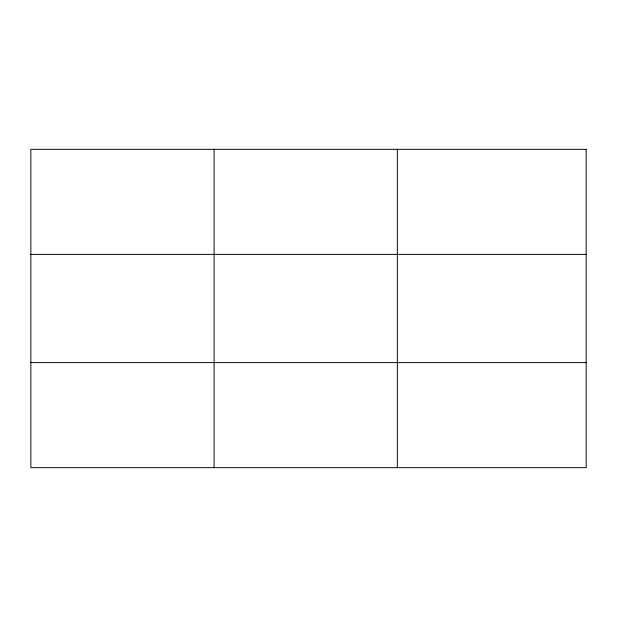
<?xml version="1.0" encoding="UTF-8"?>
<svg xmlns="http://www.w3.org/2000/svg" width="617" height="617" viewBox="0 0 617 617"><rect width="100%" height="100%" fill="white"/><g stroke="black" fill="none" stroke-linecap="round" stroke-linejoin="round"><path stroke-width="0.93" d="M214.099 149.337L214.099 467.663M397.348 149.337L397.348 467.663M30.85 254.381L586.15 254.381M30.85 362.619L586.15 362.619M586.15 149.337L586.15 467.663L30.85 467.663L30.85 149.337L586.15 149.337"/></g></svg>
